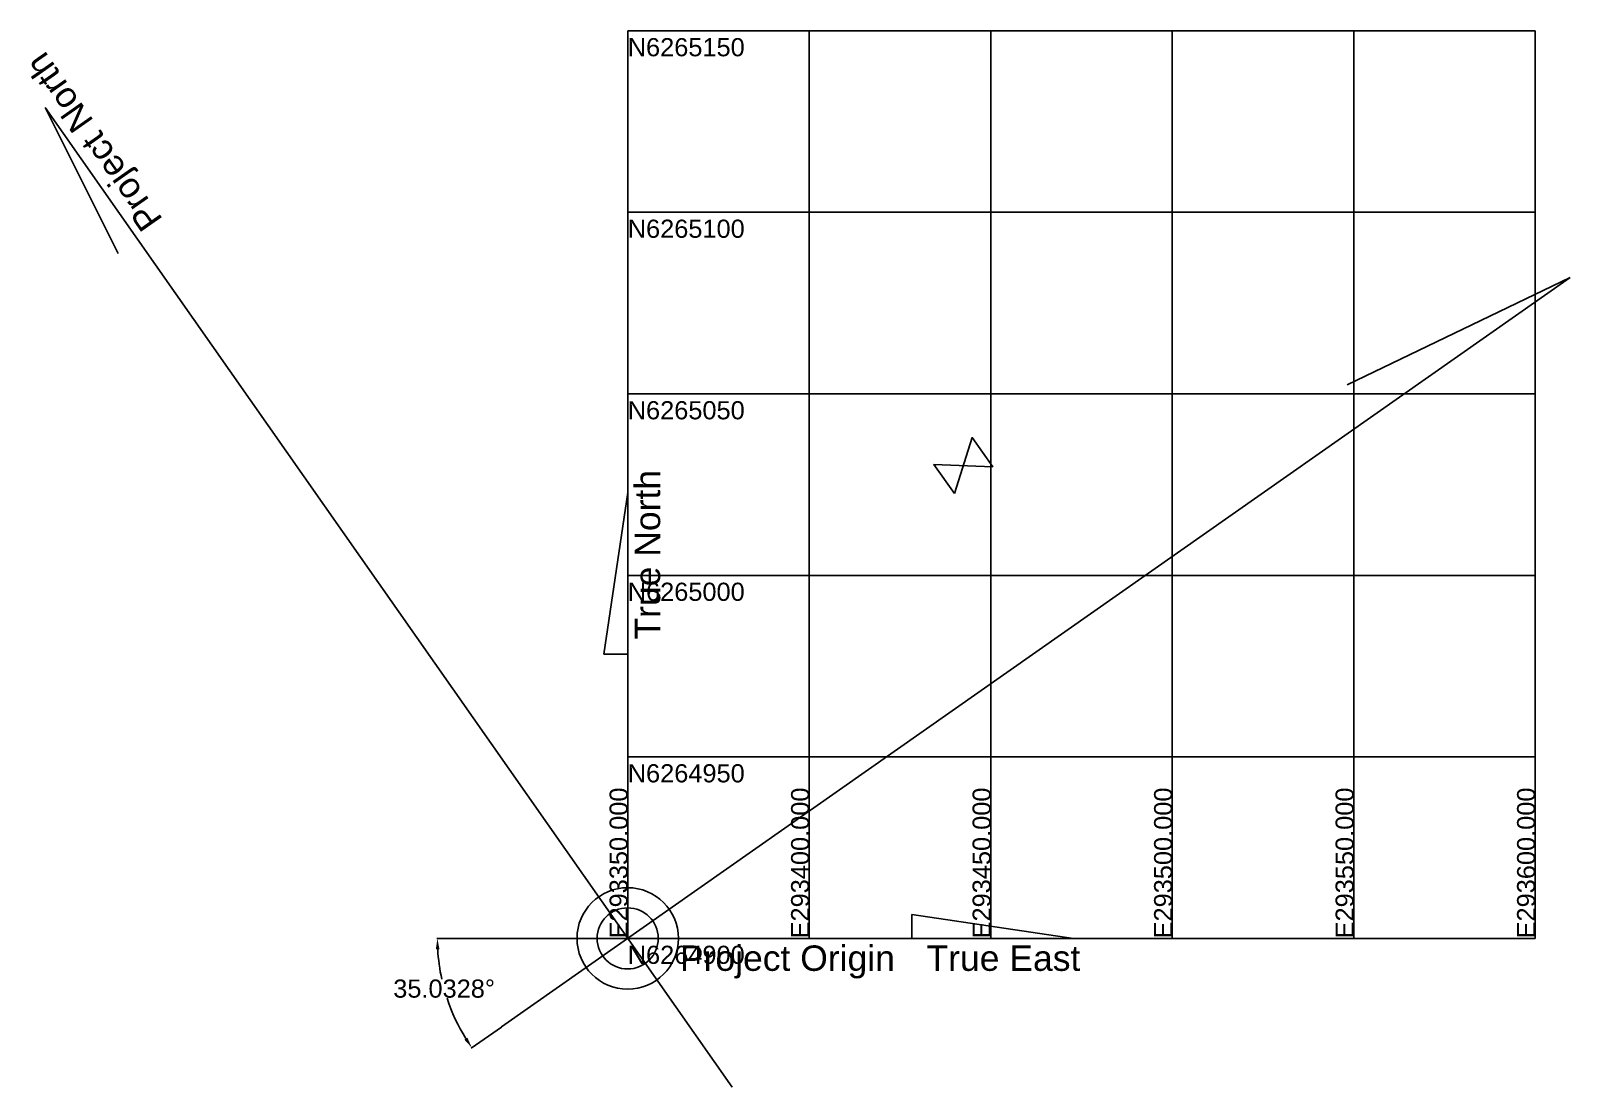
# Model space of a CAD drawing. Header units: metres. Extents: x 293186 to 293610, y 6264859 to 6265150.
import ezdxf

# ---------------------------------------------------------------- set-up
doc = ezdxf.new("R2010")
doc.units = ezdxf.units.M
doc.header["$MEASUREMENT"] = 0
doc.layers.add('GRID', color=13, linetype='Continuous')
doc.styles.get("Standard").update_dxf_attribs({"font": 'arial.ttf'})
doc.dimstyles.get("Standard").update_dxf_attribs({"dimtxt": 0.18, "dimasz": 0.18, "dimexe": 0.18, "dimexo": 0.0625, "dimgap": 0.09, "dimtad": 0, "dimtih": 1, "dimtoh": 1, "dimdec": 4, "dimzin": 0, "dimdsep": 46, "dimtxsty": 'Standard', "dimcen": 0.09, "dimadec": 0, "dimazin": 0, "dimtfac": 1, "dimtdec": 4, "dimtofl": 0, "dimtmove": 0, "dimatfit": 3, "dimfxl": 1, "dimtolj": 1, "dimtzin": 0, "dimarcsym": 0})

# ---------------------------------------------------------------- blocks, each defined once
blk = doc.blocks.new('*D5')
at = {"color": 0, "lineweight": -2, "transparency": 16777216}
for p, q in [((-0.06, 0), (-52.62, 0)), ((-34.81, -24.41), (-43.09, -30.21))]:
    blk.add_line(p, q, dxfattribs=at)
for start, end in [(183.278, 192.3521), (198.347, 211.7548)]:
    blk.add_arc((0, 0), 52.44, start, end, dxfattribs=at)
at = {"color": 0, "transparency": 16777216}
for points in [[(-52.86, -3.01), (-51.86, -2.98), (-52.44, 0)], [(-44.18, -27.33), (-45.01, -27.88), (-42.94, -30.11)]]:
    blk.add_solid(points, dxfattribs=at)
at = {"layer": 'Defpoints', "color": 0, "transparency": 16777216}
for p in [(259.65, 182.03), (0, 0), (122.79, 0), (-48.15, -20.79), (-34.76, -24.37)]:
    blk.add_point(p, dxfattribs=at)
at = {"color": 0, "transparency": 16777216, "insert": (-50.58, -13.86), "char_height": 5, "attachment_point": 5}
blk.add_mtext('\\A1;35.0328°', dxfattribs=at)
blk = doc.blocks.new('original')
at = {"layer": 'GRID'}
for p, q in [((0, 122.79), (-6.61, 78.3)), ((0, 0), (0, 122.79)), ((-6.61, 78.3), (0, 78.3)), ((122.79, 0), (78.3, 6.61)), ((78.3, 6.61), (78.3, 0)), ((0, 0), (122.79, 0))]:
    blk.add_line(p, q, dxfattribs=at)
at = {"layer": 'GRID', "color": 2}
blk.add_circle((0, 0), 13.97, dxfattribs=at)
at = {"layer": 'GRID'}
for s, rotation, p in [('True North', 90, (8.94, 82.31)), ('Project Origin', 360, (14.38, -8.94)), ('True East', 360, (82.31, -8.94))]:
    blk.add_text(s, height=7, rotation=rotation, dxfattribs=at).set_placement(p)
blk = doc.blocks.new('*U4')
for p, q in [((-160.45851, 228.87925), (28.73433, -40.98687)), ((-160.45851, 228.87925), (-140.33513, 188.65254)), ((-34.76353, -24.37138), (259.64719, 182.02874)), ((259.64719, 182.02874), (198.23379, 152.47258))]:
    blk.add_line(p, q)
blk.add_circle((0, 0), 8.41747)
blk.add_blockref('original', (0, 0))
blk.add_text('Project North', height=7, rotation=125.0328316).set_placement((-127.89956, 198.0039))
dim = blk.add_angular_dim_2l(base=(-48.14704, -20.79042), line1=((-34.76353, -24.37138), (259.64719, 182.02874)), line2=((0, 0), (122.79104, 0)), dimstyle='Standard', override={"dimtxt": 5, "dimasz": 3, "dimadec": 4})
dim.commit()
dim.dimension.update_dxf_attribs({"geometry": '*D5', "text_midpoint": (-50.57852, -13.86333), "dimtype": 162})

msp = doc.modelspace()

# ---------------------------------------------------------------- linework, layer by layer
msp.add_lwpolyline([(293439.98, 6265022.53), (293434.35, 6265030.55), (293450.54, 6265029.93), (293444.92, 6265037.96), (293439.98, 6265022.53)])
at = {"layer": 'GRID'}
for p, q in [((293350, 6265150), (293350, 6264900)), ((293350, 6265150), (293600, 6265150)), ((293400, 6265150), (293400, 6264900)), ((293450, 6265150), (293450, 6264900)), ((293500, 6265150), (293500, 6264900)), ((293550, 6265150), (293550, 6264900)), ((293600, 6265150), (293600, 6264900)), ((293350, 6265100), (293600, 6265100)), ((293350, 6265050), (293600, 6265050)), ((293350, 6265000), (293600, 6265000)), ((293350, 6264950), (293600, 6264950)), ((293350, 6264900), (293600, 6264900))]:
    msp.add_line(p, q, dxfattribs=at)

# ---------------------------------------------------------------- block references
msp.add_blockref('*U4', (293350, 6264900))

# ---------------------------------------------------------------- texts
for s, p in [('N6265150', (293350, 6265142.98)), ('N6265100', (293350, 6265092.98)), ('N6265050', (293350, 6265042.98)), ('N6265000', (293350, 6264992.98)), ('N6264950', (293350, 6264942.98)), ('N6264900', (293350, 6264892.98))]:
    msp.add_text(s, height=5, dxfattribs=at).set_placement(p)
for s, p in [('E293350.000', (293350, 6264900)), ('E293400.000', (293400, 6264900)), ('E293450.000', (293450, 6264900)), ('E293500.000', (293500, 6264900)), ('E293550.000', (293550, 6264900)), ('E293600.000', (293600, 6264900))]:
    msp.add_text(s, height=5, rotation=90, dxfattribs=at).set_placement(p)

doc.saveas('drawing.dxf')
